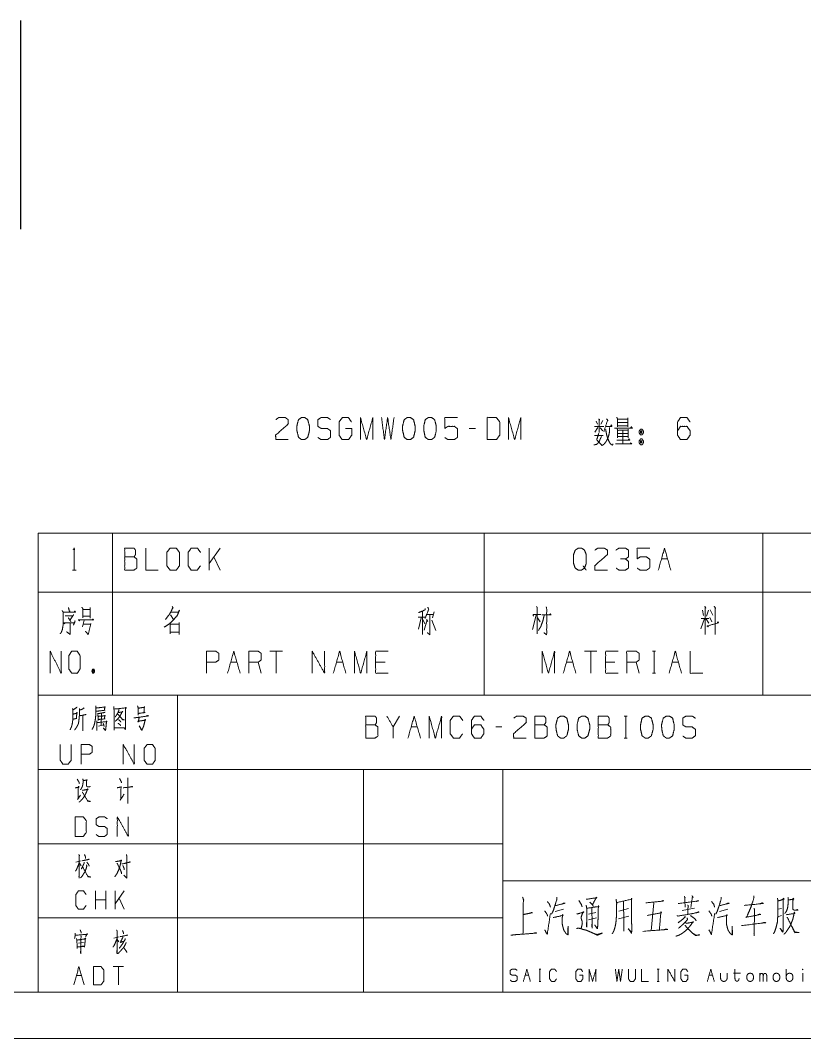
# Model space of a CAD drawing. Header units: millimetres. Extents: x 0 to 420, y 0 to 297.
# Drawn here: x 233.1 to 317.5, y 0 to 109.7 of the extents above; entities that cross this region are included whole.
import ezdxf

# ---------------------------------------------------------------- set-up
doc = ezdxf.new("R2010")
doc.units = ezdxf.units.MM
doc.layers.add('101', color=7, linetype='Continuous', true_color=0xffffff)

msp = doc.modelspace()

# ---------------------------------------------------------------- linework, layer by layer
at = {"layer": '101', "color": 72, "linetype": 'Continuous', "lineweight": 18}
for p, q in [((295.25, 65.84), (294.93, 65.34)), ((295.05, 66.54), (295.21, 66.19)), ((295.79, 66.59), (295.57, 66.19)), ((282.07, 65.74), (281.39, 65.74)), ((294.89, 64.97), (295.81, 64.97)), ((295.48, 65.82), (295.76, 65.49)), ((235, 54.46), (235, 48.11)), ((235, 54.46), (243, 54.46)), ((243, 54.46), (243, 48.11)), ((243, 54.46), (283, 54.46)), ((283, 54.46), (283, 48.11)), ((283, 54.46), (313, 54.46)), ((313, 54.46), (313, 48.11)), ((313, 54.46), (338, 54.46)), ((254.57, 52.85), (253.41, 51.2)), ((253.41, 50.48), (253.41, 52.85)), ((254.57, 50.48), (253.9, 51.9)), ((302.09, 51.68), (302.76, 51.68)), ((238.67, 50.48), (239.09, 50.48)), ((235, 48.11), (243, 48.11)), ((235, 48.11), (235, 37)), ((243, 48.11), (243, 37)), ((243, 48.11), (283, 48.11)), ((283, 48.11), (313, 48.11)), ((283, 48.11), (283, 37)), ((313, 48.11), (313, 37)), ((313, 48.11), (338, 48.11)), ((239.76, 46.22), (240.58, 46.22)), ((240.59, 46.45), (240.59, 45.3)), ((306.49, 46.18), (306.62, 45.6)), ((307.15, 46.18), (306.94, 45.53)), ((307.33, 46.2), (307.61, 45.62)), ((239.76, 45.53), (240.58, 45.53)), ((239.95, 45.08), (239.76, 44.38)), ((249.23, 45.65), (249.55, 45.17)), ((275.88, 45.4), (276.64, 45.4)), ((276.21, 45.35), (275.95, 44.13)), ((276.35, 46.08), (276.35, 43.55)), ((276.39, 45.17), (276.6, 44.7)), ((276.87, 45.12), (276.55, 44)), ((276.78, 45.68), (277.56, 45.68)), ((276.8, 45.17), (276.94, 44.95)), ((277.38, 45.08), (277.79, 43.98)), ((277.63, 45.98), (277.45, 45.35)), ((288.6, 45.62), (288.21, 44.08)), ((288.74, 45.35), (289.04, 44.9)), ((306.72, 45.25), (306.32, 44.17)), ((306.37, 45.25), (307.18, 45.25)), ((306.87, 45.25), (307.18, 44.77)), ((307.31, 45.37), (307.52, 44.92)), ((239.81, 44.65), (240.59, 44.65)), ((261.28, 41.74), (259.94, 41.74)), ((260.61, 41.74), (260.61, 39.36)), ((295.14, 41.74), (293.8, 41.74)), ((294.47, 41.74), (294.47, 39.36)), ((301.12, 41.74), (301.46, 41.74)), ((301.3, 41.74), (301.3, 39.36)), ((240.85, 39.81), (240.99, 39.39)), ((255.72, 40.56), (256.39, 40.56)), ((259, 39.36), (258.67, 40.56)), ((267.1, 40.56), (267.77, 40.56)), ((272.33, 40.56), (271.32, 40.56)), ((291.86, 40.56), (292.53, 40.56)), ((297.08, 40.56), (296.08, 40.56)), ((299.7, 39.36), (299.36, 40.56)), ((303.24, 40.56), (303.91, 40.56)), ((301.12, 39.36), (301.46, 39.36)), ((235, 37), (243, 37)), ((243, 37), (283, 37)), ((283, 37), (313, 37)), ((313, 37), (338, 37)), ((241.79, 35.05), (241.78, 33.74)), ((273.87, 34.75), (273.2, 33.58)), ((298.06, 34.75), (298.4, 34.75)), ((298.24, 34.75), (298.24, 32.38)), ((241.5, 33.66), (242.04, 33.81)), ((275.14, 33.58), (275.81, 33.58)), ((284.92, 33.58), (284.24, 33.58)), ((298.06, 32.38), (298.4, 32.38)), ((239.62, 19.15), (239.06, 19.01)), ((239.43, 18.9), (239.63, 18.63)), ((241.17, 13.94), (241.17, 15.91)), ((242.28, 13.94), (242.28, 15.91)), ((244.25, 15.91), (243.29, 14.54)), ((243.29, 13.94), (243.29, 15.91)), ((242.28, 14.94), (241.17, 14.94)), ((244.25, 13.94), (243.7, 15.12)), ((301.25, 14.63), (300.98, 11.62)), ((290.64, 13.69), (291.54, 13.94)), ((294.25, 13.42), (295.03, 13.59)), ((297.47, 12.9), (298.59, 13.18)), ((298.54, 14.01), (297.49, 13.73)), ((304.3, 13.8), (305.66, 14.04)), ((308.32, 13.69), (309.22, 13.94)), ((315.02, 14.01), (314.63, 13.94)), ((315, 13.25), (314.63, 13.14)), ((294.25, 12.8), (295.08, 13)), ((239.32, 10.28), (239.85, 10.36)), ((243.7, 10.96), (243.12, 10.84)), ((243.49, 10.67), (243.68, 10.43)), ((244.18, 7.77), (243.07, 7.77)), ((243.62, 7.77), (243.62, 5.8)), ((239.1, 6.79), (239.66, 6.79)), ((287.41, 6.84), (287.78, 6.84)), ((288.91, 7.48), (289.1, 7.48)), ((289.01, 7.48), (289.01, 6.17)), ((301.64, 7.48), (301.83, 7.48)), ((301.74, 7.48), (301.74, 6.17)), ((307.21, 6.84), (307.58, 6.84)), ((309.85, 7.04), (310.59, 7.04)), ((312.68, 6.17), (312.68, 7.04)), ((315.51, 6.52), (315.51, 7.48)), ((317.3, 7.04), (317.3, 6.17)), ((288.91, 6.17), (289.1, 6.17)), ((301.64, 6.17), (301.83, 6.17))]:
    msp.add_line(p, q, dxfattribs=at)
at = {"layer": '101', "color": 133, "linetype": 'Continuous', "lineweight": 18}
for p, q in [((235, 37), (415, 37)), ((235, 37), (235, 5)), ((250, 37), (250, 5)), ((235, 29), (415, 29)), ((270, 29), (270, 5)), ((285, 29), (285, 5)), ((235, 21), (285, 21)), ((285, 17), (394, 17)), ((235, 13), (285, 13)), ((25, 5), (415, 5)), ((235, 5), (415, 5)), ((0, 0), (420, 0))]:
    msp.add_line(p, q, dxfattribs=at)
at = {"layer": '101', "color": 92, "linetype": 'Continuous', "lineweight": 25}
msp.add_open_spline([(233.07, 109.71), (233.07, 109.6), (233.07, 108.78), (233.07, 108.07), (233.07, 106.14), (233.07, 103.64), (233.07, 100.75), (233.07, 99.23), (233.07, 96.17), (233.07, 93.28), (233.07, 90.78), (233.07, 88.85), (233.07, 88.14), (233.07, 87.31), (233.07, 87.21)], degree=1, knots=[0, 0, 0.004657, 0.041394, 0.07279, 0.158723, 0.269968, 0.398272, 0.465879, 0.601728, 0.730033, 0.841277, 0.92721, 0.958606, 0.995343, 1, 1], dxfattribs=at)
at = {"layer": '101', "color": 72, "linetype": 'Continuous', "lineweight": 18}
for points, knots in [([(260.57, 66.69), (260.89, 66.92), (261.58, 66.92), (261.91, 66.69), (261.91, 66.22), (260.55, 65.02), (260.57, 64.54), (261.91, 64.54)], [0, 0, 0.069691, 0.192975, 0.265273, 0.350226, 0.674741, 0.759753, 1, 1]), ([(263.68, 64.54), (264.01, 64.79), (264.19, 65.49), (264.19, 65.97), (264.01, 66.69), (263.68, 66.92), (263.34, 66.92), (263.01, 66.69), (262.83, 65.97), (262.85, 65.49), (263.01, 64.79), (263.34, 64.54), (263.68, 64.54)], [0, 0, 0.067527, 0.183973, 0.260585, 0.380944, 0.446144, 0.500307, 0.565506, 0.685865, 0.76253, 0.87831, 0.945837, 1, 1]), ([(265.1, 64.77), (265.44, 64.54), (266.13, 64.54), (266.47, 64.79), (266.47, 65.49), (266.13, 65.74), (265.46, 65.74), (265.1, 65.97), (265.1, 66.69), (265.46, 66.92), (266.13, 66.92), (266.47, 66.69)], [0, 0, 0.068034, 0.184053, 0.254519, 0.372335, 0.442801, 0.555845, 0.62637, 0.748394, 0.818919, 0.931963, 1, 1]), ([(268.07, 65.74), (268.74, 65.74), (268.74, 65.02), (268.41, 64.54), (267.72, 64.54), (267.38, 65.02), (267.38, 66.44), (267.73, 66.92), (268.39, 66.92), (268.72, 66.44)], [0, 0, 0.103295, 0.214796, 0.30426, 0.410274, 0.49974, 0.718896, 0.809958, 0.910535, 1, 1]), ([(275.06, 64.54), (275.4, 64.79), (275.57, 65.49), (275.57, 65.97), (275.4, 66.69), (275.06, 66.92), (274.72, 66.92), (274.39, 66.69), (274.21, 65.97), (274.23, 65.49), (274.39, 64.79), (274.72, 64.54), (275.06, 64.54)], [0, 0, 0.067527, 0.183973, 0.260585, 0.380944, 0.446144, 0.500307, 0.565506, 0.685865, 0.76253, 0.87831, 0.945837, 1, 1]), ([(277.34, 64.54), (277.67, 64.79), (277.85, 65.49), (277.85, 65.97), (277.67, 66.69), (277.34, 66.92), (277, 66.92), (276.66, 66.69), (276.49, 65.97), (276.51, 65.49), (276.66, 64.79), (277, 64.54), (277.34, 64.54)], [0, 0, 0.067524, 0.18397, 0.260583, 0.380943, 0.446139, 0.500306, 0.565503, 0.685862, 0.762528, 0.878309, 0.945833, 1, 1]), ([(278.76, 64.77), (279.1, 64.54), (279.79, 64.54), (280.12, 64.77), (280.12, 65.72), (279.79, 65.97), (279.1, 65.97), (278.76, 65.74), (278.76, 66.92), (280.12, 66.92)], [0, 0, 0.062229, 0.168345, 0.230571, 0.376816, 0.441264, 0.547379, 0.609609, 0.79049, 1, 1]), ([(283.33, 64.54), (284.32, 64.54), (284.68, 65.02), (284.68, 66.44), (284.32, 66.92), (283.33, 66.92), (283.33, 64.54)], [0, 0, 0.142134, 0.22716, 0.43179, 0.516817, 0.658951, 1, 1]), ([(297.28, 66.94), (297.36, 66.77), (297.36, 65.92), (297.36, 66.04), (298.46, 66.04), (298.46, 65.89), (298.46, 66.87), (298.46, 66.74), (297.36, 66.74), (298.46, 66.74), (298.46, 66.37), (297.36, 66.37)], [0, 0, 0.027307, 0.1457, 0.163111, 0.315748, 0.336641, 0.472445, 0.489856, 0.642493, 0.79513, 0.847363, 1, 1]), ([(303.82, 65.49), (304.14, 65.97), (304.83, 65.97), (305.17, 65.49), (305.17, 65.02), (304.83, 64.54), (304.14, 64.54), (303.82, 65.02), (303.82, 66.44), (304.14, 66.92), (304.83, 66.92), (305.17, 66.44)], [0, 0, 0.076964, 0.169762, 0.248073, 0.312018, 0.39033, 0.483127, 0.560092, 0.751927, 0.828891, 0.921688, 1, 1]), ([(269.68, 64.54), (269.68, 66.92), (270.35, 64.54), (271.02, 66.92), (271.02, 64.54)], [0, 0, 0.245192, 0.5, 0.754808, 1, 1]), ([(271.95, 66.92), (272.27, 64.54), (272.61, 66.92), (272.96, 64.54), (273.3, 66.92)], [0, 0, 0.249745, 0.499742, 0.750003, 1, 1]), ([(285.61, 64.54), (285.61, 66.92), (286.28, 64.54), (286.95, 66.92), (286.95, 64.54)], [0, 0, 0.245192, 0.5, 0.754808, 1, 1]), ([(295.3, 66.74), (295.46, 66.67), (295.39, 66.72), (295.39, 65.32), (295.39, 65.97), (294.89, 65.97), (295.88, 65.97)], [0, 0, 0.046317, 0.069121, 0.437815, 0.608994, 0.739331, 1, 1]), ([(296.5, 65.84), (296.5, 65.54), (296.47, 65.22), (296.38, 64.87), (296.24, 64.52), (296.08, 64.27), (295.9, 64.04), (295.65, 63.89)], [0, 0, 0.134098, 0.280227, 0.441583, 0.610315, 0.742763, 0.870658, 1, 1]), ([(296.18, 66.77), (296.34, 66.59), (296.29, 66.64), (295.88, 65.37)], [0, 0, 0.143539, 0.18777, 1, 1]), ([(296.15, 65.94), (296.75, 65.94), (296.71, 66.14), (296.64, 66.02)], [0, 0, 0.634137, 0.848454, 1, 1]), ([(297.05, 65.79), (298.94, 65.79), (298.85, 65.94), (298.76, 65.79)], [0, 0, 0.844514, 0.922259, 1, 1]), ([(295.64, 64.89), (295.49, 64.59), (295.41, 64.37), (295.25, 64.14), (295.09, 64.02), (294.82, 63.97)], [0, 0, 0.251056, 0.434038, 0.642626, 0.795773, 1, 1]), ([(295.34, 65.22), (295.12, 64.52), (295.65, 63.94)], [0, 0, 0.483235, 1, 1]), ([(296.08, 65.62), (296.13, 65.37), (296.18, 65.07), (296.29, 64.72), (296.43, 64.37), (296.59, 64.09), (296.82, 63.92), (296.87, 64.09)], [0, 0, 0.122115, 0.267688, 0.442439, 0.62281, 0.774617, 0.912627, 1, 1]), ([(297.33, 65.69), (297.36, 65.57), (297.36, 64.74), (297.36, 64.87), (298.5, 64.87), (298.5, 64.74), (298.5, 65.67), (298.5, 65.54), (297.36, 65.54), (297.36, 65.19), (298.5, 65.19), (297.93, 65.19), (297.93, 65.54), (297.93, 64.04), (297.93, 64.49), (297.26, 64.49), (298.67, 64.49), (298.58, 64.64), (298.51, 64.49)], [0, 0, 0.011506, 0.084581, 0.095653, 0.195852, 0.206924, 0.288857, 0.299929, 0.400128, 0.43113, 0.531329, 0.581428, 0.61243, 0.745294, 0.785153, 0.844645, 0.969891, 0.985312, 1, 1]), ([(299.99, 65.67), (299.84, 65.67), (299.69, 65.47), (299.69, 65.24), (299.84, 65.04), (299.99, 65.04), (300.14, 65.24), (300.14, 65.47), (299.99, 65.67)], [0, 0, 0.091013, 0.23114, 0.359866, 0.499993, 0.591006, 0.73114, 0.859866, 1, 1]), ([(299.84, 65.24), (299.99, 65.24), (299.84, 65.47), (299.84, 65.24)], [0, 0, 0.241164, 0.658904, 1, 1]), ([(299.99, 65.24), (299.99, 65.47), (299.84, 65.47)], [0, 0, 0.585813, 1, 1]), ([(297.15, 64.09), (298.87, 64.09), (298.78, 64.19), (298.71, 64.04)], [0, 0, 0.851384, 0.917654, 1, 1]), ([(300.14, 64.39), (299.99, 64.62), (299.84, 64.62), (299.69, 64.39), (299.69, 64.19), (299.84, 63.97), (299.99, 63.97), (300.14, 64.19), (300.14, 64.39)], [0, 0, 0.149201, 0.238515, 0.38771, 0.499998, 0.649195, 0.738509, 0.887713, 1, 1]), ([(299.84, 64.39), (299.84, 64.19), (299.99, 64.19)], [0, 0, 0.556976, 1, 1]), ([(299.99, 64.39), (299.84, 64.39), (299.99, 64.19), (299.99, 64.39)], [0, 0, 0.258824, 0.674604, 1, 1]), ([(238.74, 52.65), (238.88, 52.85), (238.88, 50.48)], [0, 0, 0.093491, 1, 1]), ([(244.3, 51.9), (244.3, 52.85), (245.31, 52.85), (245.47, 52.63), (245.47, 52.15), (245.31, 51.9), (244.3, 51.9), (244.3, 50.48), (245.29, 50.48), (245.62, 50.7), (245.62, 51.68), (245.31, 51.9)], [0, 0, 0.115917, 0.238846, 0.272468, 0.330427, 0.366584, 0.489512, 0.663388, 0.78416, 0.833484, 0.952452, 1, 1]), ([(246.58, 52.85), (246.58, 50.48), (247.92, 50.48)], [0, 0, 0.638733, 1, 1]), ([(249.19, 50.48), (249.86, 50.48), (250.2, 50.95), (250.2, 52.38), (249.86, 52.85), (249.19, 52.85), (248.83, 52.38), (248.83, 50.95), (249.19, 50.48)], [0, 0, 0.102684, 0.191619, 0.409477, 0.498411, 0.601095, 0.691619, 0.909477, 1, 1]), ([(252.45, 50.95), (252.12, 50.48), (251.46, 50.48), (251.13, 50.95), (251.13, 52.38), (251.46, 52.85), (252.14, 52.85), (252.47, 52.38)], [0, 0, 0.11457, 0.243368, 0.357935, 0.638584, 0.753151, 0.88543, 1, 1]), ([(293.65, 50.95), (293.81, 50.7), (293.48, 50.48), (293.14, 50.48), (292.8, 50.7), (292.63, 51.18), (292.63, 52.15), (292.8, 52.63), (293.14, 52.85), (293.48, 52.85), (293.81, 52.63), (293.99, 52.15), (293.99, 51.2), (293.81, 50.7), (293.99, 50.48)], [0, 0, 0.043279, 0.102317, 0.151367, 0.210407, 0.284429, 0.426831, 0.500853, 0.559894, 0.608944, 0.667982, 0.742004, 0.880755, 0.958211, 1, 1]), ([(294.92, 52.63), (295.24, 52.85), (295.93, 52.85), (296.27, 52.63), (296.27, 52.15), (294.9, 50.95), (294.92, 50.48), (296.27, 50.48)], [0, 0, 0.069691, 0.192979, 0.265274, 0.350227, 0.674741, 0.759752, 1, 1]), ([(298.21, 51.68), (298.54, 51.9), (298.54, 52.63), (298.21, 52.85), (297.52, 52.85), (297.18, 52.63)], [0, 0, 0.153872, 0.429851, 0.583723, 0.846122, 1, 1]), ([(299.46, 50.7), (299.79, 50.48), (300.48, 50.48), (300.82, 50.7), (300.82, 51.65), (300.48, 51.9), (299.79, 51.9), (299.46, 51.68), (299.46, 52.85), (300.82, 52.85)], [0, 0, 0.062229, 0.168345, 0.230571, 0.376816, 0.441264, 0.547379, 0.609609, 0.79049, 1, 1]), ([(297.2, 50.7), (297.52, 50.48), (298.21, 50.48), (298.54, 50.7), (298.54, 51.43), (298.21, 51.68), (297.69, 51.68)], [0, 0, 0.124123, 0.34369, 0.472445, 0.703376, 0.836727, 1, 1]), ([(237.56, 46.13), (237.69, 45.95), (237.66, 44.45), (237.59, 44.08), (237.48, 43.78), (237.34, 43.6)], [0, 0, 0.081566, 0.649824, 0.793832, 0.914832, 1, 1]), ([(238.25, 46.45), (238.36, 46), (238.39, 46.08), (238.35, 45.9)], [0, 0, 0.638265, 0.750293, 1, 1]), ([(239.7, 46.47), (239.78, 46.38), (239.78, 45.35)], [0, 0, 0.110318, 1, 1]), ([(249.32, 45.95), (250.08, 45.95), (250.2, 46.18), (249.97, 45.6), (249.55, 45.12), (249.14, 44.7), (248.56, 44.33)], [0, 0, 0.213824, 0.286066, 0.460275, 0.639447, 0.80491, 1, 1]), ([(249.43, 46.55), (249.53, 46.38), (249.48, 46.45), (249.28, 45.98), (249.05, 45.62), (248.7, 45.17)], [0, 0, 0.113643, 0.164652, 0.449685, 0.682203, 1, 1]), ([(276.64, 46.35), (276.64, 46.2), (275.95, 45.9)], [0, 0, 0.166335, 1, 1]), ([(276.94, 46.47), (277.03, 46.22), (276.64, 45.28)], [0, 0, 0.205285, 1, 1]), ([(288.64, 46.55), (288.71, 46.45), (288.71, 43.6)], [0, 0, 0.041199, 1, 1]), ([(289.68, 46.53), (289.73, 46.38), (289.73, 43.53), (289.43, 43.73)], [0, 0, 0.047209, 0.892896, 1, 1]), ([(306.76, 46.58), (306.87, 46.38), (306.81, 46.45), (306.81, 43.55)], [0, 0, 0.070344, 0.098885, 1, 1]), ([(307.75, 46.58), (307.93, 46.38), (307.86, 46.45), (307.86, 43.53)], [0, 0, 0.081006, 0.11229, 1, 1]), ([(237.7, 45.95), (239.01, 45.95), (238.93, 46.08), (238.85, 45.9)], [0, 0, 0.79327, 0.883171, 1, 1]), ([(237.91, 44.83), (237.81, 44.7), (237.77, 44.8), (238.91, 44.8), (238.96, 45), (238.79, 44.55)], [0, 0, 0.074524, 0.127161, 0.67261, 0.770465, 1, 1]), ([(237.89, 45.55), (238.71, 45.55), (238.8, 45.68), (238.41, 45.08), (238.5, 44.95), (238.22, 45.35)], [0, 0, 0.349352, 0.41636, 0.723317, 0.790325, 1, 1]), ([(239.46, 45.08), (239.41, 45), (239.32, 45.12), (240.97, 45.12), (240.87, 45.2), (240.76, 45.08)], [0, 0, 0.040633, 0.112439, 0.86841, 0.923643, 1, 1]), ([(277.15, 45.68), (277.15, 43.53), (276.87, 43.73)], [0, 0, 0.861245, 1, 1]), ([(288.3, 45.53), (288.28, 45.68), (289.1, 45.68)], [0, 0, 0.156667, 1, 1]), ([(289.47, 45.62), (289.4, 45.37), (289.36, 45.15), (289.29, 44.9), (289.18, 44.65), (289.1, 44.38), (288.95, 44.17), (288.85, 43.98)], [0, 0, 0.146031, 0.274053, 0.420084, 0.572724, 0.735083, 0.872755, 1, 1]), ([(289.22, 45.65), (290.21, 45.65), (290.12, 45.78), (290.01, 45.65)], [0, 0, 0.757413, 0.874554, 1, 1]), ([(238.44, 44.83), (238.44, 43.55), (238.03, 43.83)], [0, 0, 0.721581, 1, 1]), ([(240.67, 44.73), (240.37, 43.55), (240.07, 43.9)], [0, 0, 0.725031, 1, 1]), ([(249.16, 44.8), (249.21, 44.73), (249.21, 43.6), (249.21, 43.78), (250.15, 43.78), (250.15, 43.55), (250.15, 44.83), (250.15, 44.65), (249.25, 44.65)], [0, 0, 0.018725, 0.248079, 0.283757, 0.474741, 0.520613, 0.780549, 0.816226, 1, 1]), ([(307.15, 44.5), (307.1, 44.38), (306.99, 44.45), (308.23, 44.8), (308.17, 44.92), (308.1, 44.77)], [0, 0, 0.073272, 0.143369, 0.837239, 0.91051, 1, 1]), ([(236.28, 39.36), (236.28, 41.74), (237.47, 39.36), (237.47, 41.74)], [0, 0, 0.320621, 0.679379, 1, 1]), ([(238.6, 39.36), (239.2, 39.36), (239.5, 39.84), (239.5, 41.26), (239.2, 41.74), (238.6, 41.74), (238.29, 41.26), (238.29, 39.84), (238.6, 39.36)], [0, 0, 0.094594, 0.183574, 0.409674, 0.498654, 0.593248, 0.683574, 0.909674, 1, 1]), ([(253.11, 39.36), (253.11, 41.74), (254.11, 41.74), (254.45, 41.51), (254.45, 40.79), (254.1, 40.56), (253.11, 40.56)], [0, 0, 0.401146, 0.571314, 0.639588, 0.762043, 0.832817, 1, 1]), ([(257.66, 39.36), (257.66, 41.74), (258.67, 41.74), (259, 41.51), (259, 40.79), (258.67, 40.56), (257.66, 40.56)], [0, 0, 0.400952, 0.571034, 0.639278, 0.761674, 0.829918, 1, 1]), ([(264.49, 39.36), (264.49, 41.74), (265.83, 39.36), (265.83, 41.74)], [0, 0, 0.317574, 0.682426, 1, 1]), ([(269.04, 39.36), (269.04, 41.74), (269.71, 39.36), (270.38, 41.74), (270.38, 39.36)], [0, 0, 0.245192, 0.5, 0.754808, 1, 1]), ([(272.66, 39.36), (271.32, 39.36), (271.32, 41.74), (272.66, 41.74)], [0, 0, 0.26539, 0.73461, 1, 1]), ([(289.25, 39.36), (289.25, 41.74), (289.92, 39.36), (290.59, 41.74), (290.59, 39.36)], [0, 0, 0.245192, 0.5, 0.754808, 1, 1]), ([(297.42, 39.36), (296.08, 39.36), (296.08, 41.74), (297.42, 41.74)], [0, 0, 0.26539, 0.73461, 1, 1]), ([(298.35, 39.36), (298.35, 41.74), (299.36, 41.74), (299.7, 41.51), (299.7, 40.79), (299.36, 40.56), (298.35, 40.56)], [0, 0, 0.400952, 0.571034, 0.639278, 0.761674, 0.829918, 1, 1]), ([(305.18, 41.74), (305.18, 39.36), (306.53, 39.36)], [0, 0, 0.638733, 1, 1]), ([(240.85, 39.39), (240.99, 39.39), (241.07, 39.61), (240.99, 39.81), (240.85, 39.81), (240.77, 39.61), (240.85, 39.39), (240.99, 39.81)], [0, 0, 0.086283, 0.23189, 0.363169, 0.449452, 0.580731, 0.726338, 1, 1]), ([(239.2, 35.73), (239.14, 35.69), (238.72, 35.4), (238.69, 35.58), (238.73, 35.4), (238.73, 34.83), (238.72, 34.47), (238.7, 34.23), (238.67, 33.99), (238.62, 33.77), (238.56, 33.55), (238.48, 33.39), (238.42, 33.26)], [0, 0, 0.024363, 0.186803, 0.243942, 0.302154, 0.485023, 0.597668, 0.675195, 0.753199, 0.825098, 0.898191, 0.953346, 1, 1]), ([(238.76, 34.41), (238.8, 34.43), (239.15, 34.5), (239.11, 34.47), (239.15, 35.16), (239.19, 35.07), (238.75, 34.96)], [0, 0, 0.022681, 0.239273, 0.269981, 0.676983, 0.732557, 1, 1]), ([(239.94, 35.64), (239.69, 35.47), (239.45, 35.4), (239.42, 35.58), (239.45, 35.31), (239.44, 35.05), (239.42, 34.76), (239.4, 34.52), (239.37, 34.3), (239.34, 34.05), (239.3, 33.88), (239.22, 33.74), (239.14, 33.59), (239.06, 33.46), (238.98, 33.35), (238.9, 33.26)], [0, 0, 0.096323, 0.172941, 0.229419, 0.31342, 0.396988, 0.487497, 0.564126, 0.634338, 0.711439, 0.768976, 0.817389, 0.871907, 0.92032, 0.962889, 1, 1]), ([(241.2, 35.84), (241.21, 35.64), (241.21, 35.29), (241.2, 34.96), (241.18, 34.74), (241.15, 34.45), (241.11, 34.21), (241.06, 33.94), (241, 33.74), (240.92, 33.55), (240.79, 33.3)], [0, 0, 0.076501, 0.212087, 0.339339, 0.424292, 0.535104, 0.630036, 0.733301, 0.813244, 0.895184, 1, 1]), ([(241.25, 35.62), (242.21, 35.73), (242.17, 35.78), (242.12, 35.38), (242.2, 35.38), (241.23, 35.27)], [0, 0, 0.39108, 0.416924, 0.577585, 0.60892, 1, 1]), ([(242.2, 35.18), (242.15, 35.14), (241.76, 35.07), (241.54, 35.03), (241.34, 34.98)], [0, 0, 0.07226, 0.516589, 0.766867, 1, 1]), ([(243.12, 35.8), (243.15, 35.51), (243.18, 33.24), (243.17, 33.48), (244.27, 33.48), (244.2, 33.5), (244.04, 33.48)], [0, 0, 0.069512, 0.617083, 0.675676, 0.942511, 0.962039, 1, 1]), ([(243.17, 35.51), (244.48, 35.64), (244.43, 35.71), (244.4, 35.51), (244.38, 33.52), (244.37, 33.3), (244.26, 33.48)], [0, 0, 0.32813, 0.348326, 0.398409, 0.893176, 0.948286, 1, 1]), ([(243.6, 35.16), (243.66, 35.14), (244.1, 35.2), (244.06, 35.27), (243.85, 34.85), (243.7, 34.63), (243.56, 34.45), (243.42, 34.3), (243.26, 34.19)], [0, 0, 0.033928, 0.260451, 0.302015, 0.540804, 0.679359, 0.795007, 0.902031, 1, 1]), ([(243.68, 35.49), (243.68, 35.38), (243.54, 35.05), (243.37, 34.78), (243.29, 34.67)], [0, 0, 0.119857, 0.510439, 0.853216, 1, 1]), ([(245.69, 35.86), (245.76, 35.6), (245.76, 34.83), (245.76, 35.03), (246.51, 35.14), (246.38, 35.14), (246.41, 35.69), (246.43, 35.78), (246.46, 35.71), (246.35, 35.69), (245.76, 35.6)], [0, 0, 0.076615, 0.294118, 0.350048, 0.563217, 0.598361, 0.753969, 0.779212, 0.799823, 0.831203, 1, 1]), ([(239.44, 34.78), (240.14, 34.92), (240.09, 34.94), (240.01, 34.89)], [0, 0, 0.834819, 0.895271, 1, 1]), ([(239.79, 34.83), (239.79, 33.19), (239.78, 33.3), (239.79, 33.48)], [0, 0, 0.849785, 0.907773, 1, 1]), ([(241.29, 34.23), (241.31, 34.03), (241.32, 33.52), (241.31, 33.19), (241.29, 33.28), (241.32, 33.5)], [0, 0, 0.147471, 0.523365, 0.768668, 0.835023, 1, 1]), ([(241.32, 34.05), (242.39, 34.16), (242.35, 34.23), (242.34, 34.12), (242.29, 33.61), (242.28, 33.41), (242.21, 33.19), (242.01, 33.48), (242.23, 33.26)], [0, 0, 0.374083, 0.399749, 0.43883, 0.61759, 0.687459, 0.767887, 0.891105, 1, 1]), ([(241.42, 34.87), (241.43, 34.72), (241.46, 34.27), (241.45, 34.39), (242.18, 34.45), (242.12, 34.45), (242.17, 34.85), (242.2, 34.78), (241.43, 34.72)], [0, 0, 0.056492, 0.217482, 0.258029, 0.525926, 0.548635, 0.694164, 0.720796, 1, 1]), ([(243.57, 34.92), (243.62, 34.92), (244.1, 34.34), (244.27, 34.34), (244.1, 34.39), (244.02, 34.43)], [0, 0, 0.037884, 0.645156, 0.784053, 0.927468, 1, 1]), ([(243.65, 34.36), (243.82, 34.21), (243.9, 34.1)], [0, 0, 0.630834, 1, 1]), ([(245.27, 34.58), (245.48, 34.58), (245.88, 34.63), (246.88, 34.78), (246.77, 34.8), (246.61, 34.76)], [0, 0, 0.107045, 0.322389, 0.855631, 0.914429, 1, 1]), ([(245.87, 34.63), (245.76, 34.1), (245.72, 34.19), (246.55, 34.32), (246.51, 34.41), (246.51, 34.32), (246.41, 33.94), (246.35, 33.7), (246.27, 33.5), (246.21, 33.35), (246.16, 33.24), (246.13, 33.22), (245.85, 33.72), (246.15, 33.26)], [0, 0, 0.136367, 0.159976, 0.371153, 0.396349, 0.418608, 0.516111, 0.579315, 0.633124, 0.675136, 0.705359, 0.714999, 0.861275, 1, 1]), ([(270.25, 33.8), (270.25, 34.75), (271.26, 34.75), (271.42, 34.53), (271.42, 34.05), (271.26, 33.8), (270.25, 33.8), (270.25, 32.38), (271.24, 32.38), (271.57, 32.6), (271.57, 33.58), (271.26, 33.8)], [0, 0, 0.115917, 0.238847, 0.27247, 0.330429, 0.366585, 0.489516, 0.663391, 0.784165, 0.833487, 0.952454, 1, 1]), ([(273.2, 32.38), (273.2, 33.58), (272.53, 34.75)], [0, 0, 0.469956, 1, 1]), ([(277.08, 32.38), (277.08, 34.75), (277.75, 32.38), (278.42, 34.75), (278.42, 32.38)], [0, 0, 0.245192, 0.5, 0.754808, 1, 1]), ([(280.68, 32.85), (280.34, 32.38), (279.69, 32.38), (279.35, 32.85), (279.35, 34.28), (279.69, 34.75), (280.36, 34.75), (280.7, 34.28)], [0, 0, 0.114567, 0.243366, 0.357935, 0.638584, 0.753154, 0.885433, 1, 1]), ([(281.63, 33.33), (281.95, 33.8), (282.64, 33.8), (282.97, 33.33), (282.97, 32.85), (282.64, 32.38), (281.95, 32.38), (281.63, 32.85), (281.63, 34.28), (281.95, 34.75), (282.64, 34.75), (282.97, 34.28)], [0, 0, 0.076964, 0.169762, 0.248073, 0.312018, 0.39033, 0.483127, 0.560091, 0.751927, 0.828891, 0.921688, 1, 1]), ([(286.18, 34.53), (286.5, 34.75), (287.19, 34.75), (287.53, 34.53), (287.53, 34.05), (286.17, 32.85), (286.18, 32.38), (287.53, 32.38)], [0, 0, 0.069691, 0.192976, 0.265274, 0.350227, 0.67474, 0.759752, 1, 1]), ([(288.46, 33.8), (288.46, 34.75), (289.47, 34.75), (289.63, 34.53), (289.63, 34.05), (289.47, 33.8), (288.46, 33.8), (288.46, 32.38), (289.45, 32.38), (289.79, 32.6), (289.79, 33.58), (289.47, 33.8)], [0, 0, 0.115917, 0.238846, 0.272469, 0.330427, 0.366584, 0.489513, 0.663388, 0.78416, 0.833484, 0.952452, 1, 1]), ([(291.57, 32.38), (291.9, 32.63), (292.08, 33.33), (292.08, 33.8), (291.9, 34.53), (291.57, 34.75), (291.23, 34.75), (290.9, 34.53), (290.72, 33.8), (290.74, 33.33), (290.9, 32.63), (291.23, 32.38), (291.57, 32.38)], [0, 0, 0.067524, 0.18397, 0.260583, 0.380943, 0.446139, 0.500306, 0.565503, 0.685863, 0.762528, 0.878309, 0.945833, 1, 1]), ([(293.84, 32.38), (294.18, 32.63), (294.36, 33.33), (294.36, 33.8), (294.18, 34.53), (293.84, 34.75), (293.51, 34.75), (293.17, 34.53), (293, 33.8), (293.01, 33.33), (293.17, 32.63), (293.51, 32.38), (293.84, 32.38)], [0, 0, 0.067527, 0.183972, 0.260584, 0.380943, 0.446142, 0.500305, 0.565504, 0.685864, 0.762529, 0.87831, 0.945837, 1, 1]), ([(295.29, 33.8), (295.29, 34.75), (296.3, 34.75), (296.46, 34.53), (296.46, 34.05), (296.3, 33.8), (295.29, 33.8), (295.29, 32.38), (296.28, 32.38), (296.62, 32.6), (296.62, 33.58), (296.3, 33.8)], [0, 0, 0.115917, 0.238847, 0.27247, 0.330429, 0.366585, 0.489516, 0.663391, 0.784165, 0.833487, 0.952454, 1, 1]), ([(300.67, 32.38), (301.01, 32.63), (301.19, 33.33), (301.19, 33.8), (301.01, 34.53), (300.67, 34.75), (300.34, 34.75), (300, 34.53), (299.83, 33.8), (299.84, 33.33), (300, 32.63), (300.34, 32.38), (300.67, 32.38)], [0, 0, 0.067524, 0.18397, 0.260583, 0.380943, 0.446139, 0.500306, 0.565503, 0.685863, 0.762528, 0.878309, 0.945833, 1, 1]), ([(302.95, 32.38), (303.29, 32.63), (303.46, 33.33), (303.46, 33.8), (303.29, 34.53), (302.95, 34.75), (302.61, 34.75), (302.28, 34.53), (302.1, 33.8), (302.12, 33.33), (302.28, 32.63), (302.61, 32.38), (302.95, 32.38)], [0, 0, 0.067524, 0.18397, 0.260583, 0.380943, 0.446139, 0.500306, 0.565503, 0.685863, 0.762528, 0.878309, 0.945833, 1, 1]), ([(304.38, 32.6), (304.71, 32.38), (305.4, 32.38), (305.74, 32.63), (305.74, 33.33), (305.4, 33.58), (304.73, 33.58), (304.38, 33.8), (304.38, 34.53), (304.73, 34.75), (305.4, 34.75), (305.74, 34.53)], [0, 0, 0.068037, 0.184056, 0.254519, 0.372335, 0.442798, 0.555842, 0.62637, 0.748394, 0.818922, 0.931966, 1, 1]), ([(242, 33.94), (242.06, 33.77), (242.09, 33.63)], [0, 0, 0.579215, 1, 1]), ([(243.59, 33.99), (243.79, 33.83), (243.88, 33.72)], [0, 0, 0.637944, 1, 1]), ([(237.36, 31.68), (237.36, 30), (237.64, 29.58), (238.23, 29.58), (238.54, 30), (238.54, 31.68)], [0, 0, 0.33715, 0.438599, 0.557782, 0.66285, 1, 1]), ([(239.62, 29.58), (239.62, 31.68), (240.51, 31.68), (240.81, 31.48), (240.81, 30.84), (240.49, 30.64), (239.62, 30.64)], [0, 0, 0.401145, 0.571312, 0.639588, 0.762043, 0.832818, 1, 1]), ([(244.15, 29.58), (244.15, 31.68), (245.33, 29.58), (245.33, 31.68)], [0, 0, 0.317575, 0.682425, 1, 1]), ([(246.71, 29.58), (247.3, 29.58), (247.59, 30), (247.59, 31.26), (247.3, 31.68), (246.71, 31.68), (246.39, 31.26), (246.39, 30), (246.71, 29.58)], [0, 0, 0.102684, 0.19162, 0.409478, 0.498414, 0.601098, 0.69162, 0.909478, 1, 1]), ([(239.2, 27.94), (239.39, 27.63), (239.42, 27.5)], [0, 0, 0.726452, 1, 1]), ([(239.81, 27.98), (239.82, 27.78), (239.82, 27.56), (239.79, 27.37), (239.75, 27.17), (239.68, 27.03), (239.62, 26.92), (239.54, 26.81)], [0, 0, 0.161539, 0.340478, 0.503498, 0.668955, 0.787647, 0.890428, 1, 1]), ([(239.84, 27.81), (240.26, 27.85), (240.23, 27.92), (240.18, 27.74), (240.18, 27.59), (240.18, 27.3), (240.2, 27.23), (240.23, 27.17), (240.29, 27.14), (240.37, 27.12), (240.48, 27.12), (240.54, 27.14), (240.59, 27.19)], [0, 0, 0.256861, 0.301243, 0.412007, 0.505689, 0.679669, 0.720918, 0.765306, 0.805452, 0.854617, 0.920845, 0.960991, 1, 1]), ([(243.74, 28.03), (243.93, 27.7), (243.96, 27.56)], [0, 0, 0.736529, 1, 1]), ([(244.63, 28.09), (244.65, 27.94), (244.65, 25.36), (244.63, 25.53), (244.65, 25.75)], [0, 0, 0.049515, 0.872926, 0.929447, 1, 1]), ([(238.96, 27.01), (239.39, 27.1), (239.32, 27.19), (239.31, 27.01), (239.29, 25.84), (239.21, 25.75), (239.54, 26.22)], [0, 0, 0.167422, 0.209474, 0.278414, 0.733408, 0.779231, 1, 1]), ([(239.75, 26.75), (240.35, 26.86), (240.31, 26.92), (240.17, 26.53), (240.09, 26.35), (240.01, 26.2), (239.89, 26), (239.75, 25.82), (239.6, 25.67), (239.5, 25.55), (239.4, 25.49)], [0, 0, 0.254941, 0.288363, 0.462053, 0.541623, 0.612966, 0.709673, 0.80267, 0.888733, 0.952733, 1, 1]), ([(239.73, 26.55), (239.76, 26.55), (240.34, 25.58), (240.63, 25.55), (240.34, 25.62), (240.26, 25.71)], [0, 0, 0.016597, 0.617583, 0.775731, 0.937327, 1, 1]), ([(243.51, 27.03), (243.94, 27.12), (243.91, 27.17), (243.88, 25.8), (243.82, 25.71), (244.24, 26.33)], [0, 0, 0.163595, 0.183435, 0.685805, 0.725489, 1, 1]), ([(244.15, 27.03), (245.16, 27.14), (245.1, 27.17), (244.97, 27.12)], [0, 0, 0.837047, 0.891364, 1, 1]), ([(238.98, 21.79), (239.85, 21.79), (240.17, 22.21), (240.17, 23.47), (239.85, 23.89), (238.98, 23.89), (238.98, 21.79)], [0, 0, 0.142136, 0.227161, 0.43179, 0.516816, 0.658952, 1, 1]), ([(241.23, 21.99), (241.52, 21.79), (242.13, 21.79), (242.43, 22.01), (242.43, 22.63), (242.13, 22.85), (241.54, 22.85), (241.23, 23.05), (241.23, 23.69), (241.54, 23.89), (242.13, 23.89), (242.43, 23.69)], [0, 0, 0.068036, 0.184055, 0.254519, 0.372335, 0.4428, 0.555844, 0.62637, 0.748394, 0.81892, 0.931964, 1, 1]), ([(243.51, 21.79), (243.51, 23.89), (244.69, 21.79), (244.69, 23.89)], [0, 0, 0.317575, 0.682425, 1, 1]), ([(239.37, 19.83), (239.44, 19.71), (239.41, 19.75), (239.41, 17.31), (239.38, 17.45), (239.41, 17.66)], [0, 0, 0.048142, 0.065074, 0.880813, 0.930182, 1, 1]), ([(239.97, 19.83), (240.06, 19.65), (240.09, 19.52), (240.09, 19.4)], [0, 0, 0.449924, 0.728677, 1, 1]), ([(244.5, 19.85), (244.53, 19.63), (244.53, 18.05), (244.55, 17.54), (244.53, 17.33), (244.52, 17.29), (244.2, 17.62), (244.52, 17.33)], [0, 0, 0.066217, 0.519982, 0.669307, 0.729162, 0.741827, 0.875056, 1, 1]), ([(239.41, 19.01), (239.32, 18.72), (239.22, 18.47), (239.12, 18.24), (239, 18.03)], [0, 0, 0.285939, 0.539663, 0.775435, 1, 1]), ([(240.2, 18.72), (240.22, 18.55), (240.13, 18.26), (240.04, 18.03), (239.94, 17.85), (239.76, 17.56), (239.66, 17.43), (239.53, 17.31)], [0, 0, 0.103476, 0.291956, 0.443856, 0.576191, 0.787107, 0.887318, 1, 1]), ([(239.94, 19.03), (239.92, 18.86), (239.78, 18.57), (239.68, 18.36), (239.62, 18.28)], [0, 0, 0.201933, 0.596284, 0.876828, 1, 1]), ([(239.75, 19.17), (240.49, 19.32), (240.44, 19.34), (240.36, 19.29)], [0, 0, 0.838754, 0.907252, 1, 1]), ([(240.22, 19.03), (240.39, 18.8), (240.44, 18.69), (240.49, 18.57)], [0, 0, 0.535199, 0.744449, 1, 1]), ([(243.33, 19.07), (243.98, 19.19), (243.93, 19.25), (243.89, 19.01), (243.83, 18.76), (243.77, 18.49), (243.65, 18.16), (243.52, 17.89), (243.51, 17.85), (243.39, 17.66), (243.25, 17.45)], [0, 0, 0.244428, 0.272774, 0.366789, 0.461906, 0.564547, 0.695473, 0.807142, 0.823507, 0.905515, 1, 1]), ([(243.48, 18.92), (243.87, 18.12), (243.95, 17.89), (243.96, 17.74)], [0, 0, 0.70022, 0.886543, 1, 1]), ([(244.01, 18.84), (244.05, 18.82), (244.9, 19.03), (244.84, 19.05), (244.78, 19.01)], [0, 0, 0.045965, 0.873307, 0.932104, 1, 1]), ([(244.11, 18.65), (244.24, 18.34), (244.25, 18.2)], [0, 0, 0.698424, 1, 1]), ([(239.81, 18.43), (239.85, 18.38), (240.36, 17.43), (240.64, 17.41), (240.38, 17.47), (240.3, 17.56)], [0, 0, 0.033497, 0.633662, 0.788434, 0.938664, 1, 1]), ([(240.14, 14.34), (239.87, 13.94), (239.32, 13.94), (239.05, 14.34), (239.05, 15.52), (239.32, 15.91), (239.88, 15.91), (240.16, 15.52)], [0, 0, 0.114569, 0.243366, 0.357935, 0.638584, 0.753153, 0.885431, 1, 1]), ([(305.37, 15.39), (305.51, 15.21), (305.42, 15.28), (305.25, 14.14)], [0, 0, 0.151118, 0.230947, 1, 1]), ([(312.05, 15.39), (312.05, 15.18), (311.73, 14.21), (311.51, 13.66), (311.24, 13.07), (311.2, 13.07), (312.76, 13.38), (312.66, 13.42), (312.44, 13.32)], [0, 0, 0.046524, 0.275032, 0.408545, 0.553501, 0.564465, 0.92219, 0.945453, 1, 1]), ([(287.13, 15.25), (287.27, 14.9), (287.23, 15.01), (287.2, 14.28), (287.2, 12.25), (287.18, 11.28)], [0, 0, 0.088891, 0.116032, 0.287978, 0.770794, 1, 1]), ([(289.81, 14.76), (290.03, 14.49), (290.08, 14.35), (290.13, 14.18)], [0, 0, 0.519919, 0.73571, 1, 1]), ([(290.83, 15.25), (290.83, 15.01), (290.59, 14.25), (290.42, 13.73), (290.25, 13.42)], [0, 0, 0.124612, 0.535976, 0.817159, 1, 1]), ([(290.66, 14.32), (291.71, 14.59), (291.54, 14.59), (291.37, 14.49)], [0, 0, 0.745411, 0.862774, 1, 1]), ([(293.2, 14.87), (293.47, 14.45), (293.54, 14.21)], [0, 0, 0.661595, 1, 1]), ([(293.98, 14.38), (294.05, 14.01), (294.05, 12), (294, 12.25), (294.05, 12.59)], [0, 0, 0.129595, 0.800553, 0.883167, 1, 1]), ([(294, 15.01), (295.13, 15.18), (295.1, 15.25), (294.66, 14.42), (294.37, 14.7), (294.69, 14.38), (294.74, 14.25)], [0, 0, 0.361753, 0.385074, 0.683733, 0.811934, 0.953357, 1, 1]), ([(294.05, 14.04), (294.93, 14.18), (295.35, 14.21), (295.3, 14.35), (295.27, 13.28), (295.25, 12.63), (295.22, 12.07), (295.2, 11.83), (294.91, 12.25)], [0, 0, 0.19844, 0.29133, 0.324006, 0.56283, 0.709269, 0.832622, 0.88681, 1, 1]), ([(297.2, 15.01), (297.27, 14.59), (297.25, 14.18), (297.25, 13.45), (297.22, 12.8), (297.17, 12.42), (297.1, 12.04), (296.98, 11.66), (296.88, 11.45), (296.78, 11.28)], [0, 0, 0.110336, 0.219176, 0.409317, 0.581468, 0.681885, 0.783317, 0.887931, 0.947989, 1, 1]), ([(297.27, 14.66), (298.91, 15.04), (298.86, 15.14), (298.86, 14.63), (298.88, 13.21), (298.88, 12.38), (298.91, 11.87), (298.88, 11.52), (298.88, 11.35), (298.52, 11.83), (298.86, 11.45)], [0, 0, 0.250211, 0.267275, 0.344454, 0.55544, 0.678925, 0.756189, 0.80777, 0.833496, 0.923863, 1, 1]), ([(298, 14.8), (298.05, 12.07), (298.05, 11.59), (298.03, 11.8), (298.05, 12.21)], [0, 0, 0.711345, 0.837386, 0.891777, 1, 1]), ([(300.42, 14.63), (302.34, 14.83), (302.25, 14.87), (302.08, 14.8)], [0, 0, 0.870762, 0.917258, 1, 1]), ([(303.88, 14.56), (306.08, 14.83), (305.95, 14.83), (305.81, 14.76)], [0, 0, 0.886329, 0.935184, 1, 1]), ([(304.54, 15.32), (304.64, 15.18), (304.59, 15.18), (304.64, 14.18)], [0, 0, 0.138589, 0.178592, 1, 1]), ([(304.9, 14.38), (305, 14.28), (304.95, 14.25), (304.93, 13.42)], [0, 0, 0.138047, 0.196037, 1, 1]), ([(307.49, 14.76), (307.71, 14.49), (307.76, 14.35), (307.81, 14.18)], [0, 0, 0.519919, 0.73571, 1, 1]), ([(308.51, 15.25), (308.51, 15.01), (308.27, 14.25), (308.1, 13.73), (307.93, 13.42)], [0, 0, 0.124612, 0.535976, 0.817159, 1, 1]), ([(308.34, 14.32), (309.39, 14.59), (309.22, 14.59), (309.05, 14.49)], [0, 0, 0.745418, 0.86277, 1, 1]), ([(310.98, 14.35), (313.05, 14.56), (312.95, 14.63), (312.68, 14.52)], [0, 0, 0.836554, 0.884532, 1, 1]), ([(314.59, 15.14), (314.61, 14.87), (314.63, 14.01), (314.61, 13.18), (314.56, 12.52), (314.41, 11.94), (314.27, 11.52), (314.15, 11.28)], [0, 0, 0.070329, 0.28934, 0.499598, 0.66644, 0.819873, 0.931329, 1, 1]), ([(314.66, 14.83), (315.29, 15.04), (315.2, 15.11), (315.2, 11.76), (315.17, 11.52), (315.15, 11.45), (314.85, 11.9), (315.15, 11.52)], [0, 0, 0.122094, 0.143965, 0.756447, 0.800872, 0.814266, 0.912285, 1, 1]), ([(315.71, 15.21), (315.73, 14.87), (315.71, 14.42), (315.66, 14.04), (315.56, 13.76), (315.44, 13.56), (315.37, 13.49)], [0, 0, 0.190955, 0.438946, 0.650198, 0.811822, 0.94447, 1, 1]), ([(315.76, 14.94), (316.34, 15.04), (316.27, 15.14), (316.22, 14.63), (316.22, 14.18), (316.24, 13.94), (316.37, 13.83), (316.81, 13.83), (316.71, 13.9), (316.54, 13.83)], [0, 0, 0.209703, 0.254415, 0.437769, 0.595975, 0.681595, 0.738019, 0.892888, 0.935041, 1, 1]), ([(287.23, 13.38), (288.2, 13.56), (288.13, 13.59), (287.96, 13.52)], [0, 0, 0.788943, 0.853361, 1, 1]), ([(289.52, 13.76), (289.74, 13.45), (289.79, 13.35), (289.83, 13.18)], [0, 0, 0.564231, 0.734008, 1, 1]), ([(289.52, 11.73), (289.79, 11.21), (290.13, 13.49)], [0, 0, 0.202025, 1, 1]), ([(290.44, 13.04), (291.49, 13.28), (291.44, 13.38), (291.42, 13.14), (291.4, 12.8), (291.4, 12.56), (291.42, 12.28), (291.52, 11.87), (291.59, 11.66), (291.69, 11.52), (291.79, 11.35), (291.91, 11.25), (292.05, 11.18), (292.03, 12.11), (292.01, 11.25)], [0, 0, 0.198341, 0.219427, 0.264158, 0.327895, 0.3724, 0.423461, 0.501845, 0.542306, 0.573453, 0.609975, 0.639452, 0.669269, 0.84099, 1, 1]), ([(292.96, 13.42), (293.74, 13.63), (293.66, 13.69), (293.59, 13.49), (293.47, 13.18), (293.44, 13.04), (293.47, 12.87), (293.54, 12.66), (293.57, 12.42), (293.49, 12.07), (293.44, 11.87)], [0, 0, 0.288064, 0.323943, 0.402265, 0.521269, 0.571261, 0.63341, 0.711732, 0.798322, 0.924133, 1, 1]), ([(294.61, 14.07), (294.61, 13.21), (294.64, 12.38), (294.64, 11.9), (294.59, 12.14), (294.64, 12.56)], [0, 0, 0.304008, 0.595981, 0.766226, 0.853067, 1, 1]), ([(300.56, 13.28), (302.1, 13.56), (302.03, 13.66), (301.86, 11.69)], [0, 0, 0.426351, 0.460965, 1, 1]), ([(303.78, 13.25), (303.86, 13.21), (303.9, 13.21), (305.15, 13.42), (306.15, 13.63), (306.08, 13.66), (305.91, 13.59)], [0, 0, 0.030219, 0.048442, 0.519512, 0.900991, 0.93121, 1, 1]), ([(304.61, 13.21), (304.64, 13.07), (304.59, 13.07), (304.3, 12.8), (303.9, 12.49)], [0, 0, 0.128573, 0.17333, 0.54243, 1, 1]), ([(305.22, 13.25), (305.71, 12.9), (305.83, 12.69)], [0, 0, 0.713213, 1, 1]), ([(307.2, 13.76), (307.42, 13.45), (307.47, 13.35), (307.51, 13.18)], [0, 0, 0.564239, 0.734012, 1, 1]), ([(307.2, 11.73), (307.47, 11.21), (307.81, 13.49)], [0, 0, 0.202027, 1, 1]), ([(308.12, 13.04), (309.17, 13.28), (309.12, 13.38), (309.1, 13.14), (309.08, 12.8), (309.08, 12.56), (309.1, 12.28), (309.2, 11.87), (309.27, 11.66), (309.37, 11.52), (309.47, 11.35), (309.59, 11.25), (309.73, 11.18), (309.71, 12.11), (309.68, 11.25)], [0, 0, 0.198341, 0.219426, 0.264158, 0.327895, 0.3724, 0.423461, 0.501845, 0.542305, 0.57345, 0.609972, 0.639449, 0.66927, 0.84099, 1, 1]), ([(312.07, 14.04), (312.1, 13.87), (312.07, 11.07), (312.05, 11.35), (312.07, 11.69)], [0, 0, 0.048504, 0.826565, 0.903707, 1, 1]), ([(315.54, 13.35), (316.46, 13.49), (316.39, 13.63), (316.32, 13.25), (316.22, 12.83), (316.12, 12.59), (316.02, 12.31), (315.88, 12.04), (315.68, 11.76), (315.54, 11.52), (315.39, 11.35), (315.27, 11.25)], [0, 0, 0.248088, 0.28944, 0.391759, 0.504363, 0.573317, 0.650816, 0.73352, 0.823008, 0.897766, 0.957654, 1, 1]), ([(304.69, 12.49), (304.76, 12.42), (305.54, 12.56), (305.49, 12.59), (305.2, 12.18), (305.03, 11.97), (304.83, 11.76), (304.61, 11.56), (304.37, 11.38), (304.1, 11.21), (303.88, 11.11), (303.64, 11.04)], [0, 0, 0.029336, 0.260529, 0.277957, 0.425844, 0.50411, 0.587085, 0.675092, 0.762231, 0.855274, 0.926064, 1, 1]), ([(304.86, 13), (304.9, 12.76), (304.86, 12.8), (304.51, 12.42), (304.22, 12.14), (303.93, 11.9)], [0, 0, 0.154138, 0.191518, 0.510905, 0.762591, 1, 1]), ([(304.59, 12.18), (304.66, 12.18), (304.81, 11.97), (305.34, 11.45), (305.76, 11.11), (306.22, 11.18), (305.78, 11.14), (305.59, 11.28)], [0, 0, 0.026517, 0.118384, 0.388536, 0.584008, 0.7538, 0.913392, 1, 1]), ([(310.71, 12.18), (313.29, 12.49), (313.17, 12.52), (312.95, 12.45)], [0, 0, 0.879479, 0.922284, 1, 1]), ([(315.59, 13.04), (315.66, 13.04), (316.44, 11.42), (316.93, 11.42), (316.44, 11.49), (316.15, 12.04)], [0, 0, 0.021039, 0.538448, 0.678706, 0.82036, 1, 1]), ([(238.98, 11.36), (238.98, 11.17), (238.93, 10.88), (238.9, 10.78)], [0, 0, 0.316024, 0.817546, 1, 1]), ([(238.98, 11.13), (240.3, 11.25), (240.27, 11.32), (240.1, 10.99)], [0, 0, 0.748923, 0.787787, 1, 1]), ([(239.51, 11.71), (239.6, 11.5), (239.63, 11.36)], [0, 0, 0.60334, 1, 1]), ([(239.57, 11.07), (239.6, 11.03), (239.58, 9.14), (239.55, 9.33), (239.58, 9.56)], [0, 0, 0.021551, 0.822258, 0.902418, 1, 1]), ([(243.43, 11.69), (243.49, 11.59), (243.48, 11.61), (243.48, 9.16), (243.46, 9.35), (243.48, 9.56)], [0, 0, 0.039885, 0.048389, 0.86771, 0.930393, 1, 1]), ([(244.11, 11.01), (244.09, 10.88), (243.84, 10.38), (243.81, 10.36), (244.27, 10.51)], [0, 0, 0.104845, 0.570656, 0.600711, 1, 1]), ([(243.81, 10.99), (244.63, 11.15), (244.57, 11.17), (244.46, 11.11)], [0, 0, 0.811187, 0.871426, 1, 1]), ([(244.06, 11.65), (244.16, 11.44), (244.18, 11.36), (244.16, 11.3)], [0, 0, 0.609647, 0.831592, 1, 1]), ([(285.88, 11.14), (286.47, 11.21), (287.88, 11.31), (288.64, 11.38), (288.57, 11.42), (288.3, 11.35)], [0, 0, 0.188617, 0.642502, 0.885462, 0.911348, 1, 1]), ([(292.93, 11.87), (293.13, 11.9), (293.35, 11.87), (293.66, 11.76), (293.98, 11.69), (294.44, 11.49), (294.86, 11.31), (295.18, 11.14), (295.74, 11.38), (295.18, 11.21), (294.91, 11.28)], [0, 0, 0.051192, 0.108601, 0.194771, 0.278606, 0.409731, 0.525759, 0.619013, 0.776803, 0.92843, 1, 1]), ([(300.08, 11.56), (302.74, 11.76), (302.61, 11.8), (302.39, 11.76)], [0, 0, 0.884285, 0.926313, 1, 1]), ([(239.12, 10.8), (239.15, 10.61), (239.2, 9.7), (239.19, 9.87), (239.92, 9.95), (239.83, 9.97), (239.67, 9.93)], [0, 0, 0.083431, 0.487204, 0.560752, 0.886551, 0.926463, 1, 1]), ([(239.92, 9.95), (239.98, 9.85), (240.07, 10.84), (240.1, 10.76), (239.17, 10.61)], [0, 0, 0.055629, 0.522276, 0.563362, 1, 1]), ([(243.49, 10.82), (243.36, 10.49), (243.26, 10.24), (243.17, 10.05), (243.05, 9.87)], [0, 0, 0.339096, 0.594725, 0.790666, 1, 1]), ([(244.46, 10.36), (244.41, 10.22), (244.24, 9.89), (244.06, 9.68), (243.87, 9.45), (243.71, 9.29), (243.58, 9.16)], [0, 0, 0.100504, 0.349351, 0.529547, 0.726521, 0.879827, 1, 1]), ([(244.35, 10.78), (244.34, 10.67), (244.16, 10.36), (244.15, 10.34), (244.02, 10.14), (243.87, 9.93), (243.71, 9.74)], [0, 0, 0.084867, 0.374487, 0.395069, 0.594277, 0.800098, 1, 1]), ([(244.18, 9.81), (244.47, 9.45), (244.53, 9.29), (244.44, 9.49)], [0, 0, 0.533337, 0.737998, 1, 1]), ([(238.82, 5.8), (239.38, 7.77), (239.94, 5.8)], [0, 0, 0.500001, 1, 1]), ([(240.94, 5.8), (241.76, 5.8), (242.06, 6.19), (242.06, 7.37), (241.76, 7.77), (240.94, 7.77), (240.94, 5.8)], [0, 0, 0.142137, 0.227162, 0.431791, 0.516816, 0.658952, 1, 1]), ([(285.8, 6.3), (285.99, 6.17), (286.37, 6.17), (286.55, 6.31), (286.55, 6.7), (286.37, 6.84), (286, 6.84), (285.8, 6.96), (285.8, 7.36), (286, 7.48), (286.37, 7.48), (286.55, 7.36)], [0, 0, 0.068034, 0.184057, 0.25452, 0.372334, 0.442797, 0.555846, 0.626371, 0.748393, 0.818918, 0.931966, 1, 1]), ([(290.79, 6.44), (290.6, 6.17), (290.24, 6.17), (290.05, 6.44), (290.05, 7.22), (290.24, 7.48), (290.61, 7.48), (290.8, 7.22)], [0, 0, 0.114569, 0.243366, 0.357935, 0.638584, 0.753153, 0.885431, 1, 1]), ([(293.25, 6.84), (293.62, 6.84), (293.62, 6.44), (293.44, 6.17), (293.06, 6.17), (292.87, 6.44), (292.87, 7.22), (293.07, 7.48), (293.43, 7.48), (293.61, 7.22)], [0, 0, 0.103295, 0.214796, 0.304261, 0.410274, 0.49974, 0.718896, 0.809958, 0.910535, 1, 1]), ([(294.3, 6.17), (294.3, 7.48), (294.67, 6.17), (295.04, 7.48), (295.04, 6.17)], [0, 0, 0.245192, 0.5, 0.754808, 1, 1]), ([(297.13, 7.48), (297.3, 6.17), (297.49, 7.48), (297.68, 6.17), (297.87, 7.48)], [0, 0, 0.249746, 0.499742, 0.750003, 1, 1]), ([(298.54, 7.48), (298.54, 6.44), (298.72, 6.17), (299.09, 6.17), (299.28, 6.44), (299.28, 7.48)], [0, 0, 0.337152, 0.438599, 0.557781, 0.662848, 1, 1]), ([(299.95, 7.48), (299.95, 6.17), (300.7, 6.17)], [0, 0, 0.638735, 1, 1]), ([(302.78, 6.17), (302.78, 7.48), (303.52, 6.17), (303.52, 7.48)], [0, 0, 0.317574, 0.682426, 1, 1]), ([(304.57, 6.84), (304.94, 6.84), (304.94, 6.44), (304.75, 6.17), (304.37, 6.17), (304.19, 6.44), (304.19, 7.22), (304.38, 7.48), (304.74, 7.48), (304.93, 7.22)], [0, 0, 0.103295, 0.214796, 0.304261, 0.410274, 0.49974, 0.718896, 0.809958, 0.910535, 1, 1]), ([(307.03, 6.17), (307.4, 7.48), (307.77, 6.17)], [0, 0, 0.500001, 1, 1]), ([(308.44, 7.04), (308.44, 6.52), (308.5, 6.34), (308.61, 6.22), (308.74, 6.17), (308.87, 6.17), (309.01, 6.22), (309.11, 6.34), (309.17, 6.52), (309.17, 7.04)], [0, 0, 0.242016, 0.329107, 0.404862, 0.470732, 0.529268, 0.595138, 0.670893, 0.757984, 1, 1]), ([(310.45, 6.49), (310.4, 6.3), (310.29, 6.19), (310.16, 6.19), (310.04, 6.3), (310, 6.49), (310, 7.5)], [0, 0, 0.107406, 0.190396, 0.26402, 0.350759, 0.456999, 1, 1]), ([(311.33, 6.34), (311.44, 6.22), (311.57, 6.17), (311.7, 6.17), (311.84, 6.22), (311.94, 6.34), (312, 6.52), (312, 6.71), (311.94, 6.88), (311.84, 7), (311.7, 7.04), (311.57, 7.04), (311.44, 7), (311.33, 6.88), (311.27, 6.71), (311.27, 6.52), (311.33, 6.34)], [0, 0, 0.063224, 0.118198, 0.167051, 0.222025, 0.285248, 0.357933, 0.432348, 0.5, 0.563224, 0.618198, 0.667051, 0.722025, 0.785248, 0.8529, 0.927315, 1, 1]), ([(312.68, 6.78), (312.71, 6.93), (312.81, 7.03), (312.92, 7.03), (313.02, 6.93), (313.05, 6.78), (313.05, 6.17)], [0, 0, 0.118877, 0.224452, 0.306993, 0.412569, 0.533091, 1, 1]), ([(313.05, 6.78), (313.08, 6.93), (313.18, 7.03), (313.3, 7.03), (313.39, 6.93), (313.43, 6.78), (313.43, 6.17)], [0, 0, 0.118605, 0.223938, 0.31376, 0.413913, 0.53416, 1, 1]), ([(314.16, 6.34), (314.26, 6.22), (314.4, 6.17), (314.53, 6.17), (314.66, 6.22), (314.77, 6.34), (314.83, 6.52), (314.83, 6.71), (314.77, 6.88), (314.66, 7), (314.53, 7.04), (314.4, 7.04), (314.26, 7), (314.16, 6.88), (314.1, 6.71), (314.1, 6.52), (314.16, 6.34)], [0, 0, 0.063224, 0.118198, 0.167051, 0.222025, 0.285248, 0.357933, 0.432348, 0.5, 0.563224, 0.618198, 0.667051, 0.722025, 0.785248, 0.8529, 0.927315, 1, 1]), ([(315.51, 6.52), (315.57, 6.34), (315.68, 6.22), (315.81, 6.17), (315.94, 6.17), (316.08, 6.22), (316.19, 6.34), (316.24, 6.52), (316.24, 6.71), (316.19, 6.88), (316.08, 7), (315.94, 7.04), (315.81, 7.04), (315.68, 7), (315.57, 6.88), (315.51, 6.71)], [0, 0, 0.078529, 0.146835, 0.206229, 0.25901, 0.318404, 0.38671, 0.465239, 0.545636, 0.618727, 0.687034, 0.746428, 0.799208, 0.858602, 0.926909, 1, 1]), ([(317.3, 7.4), (317.32, 7.46), (317.3, 7.5), (317.28, 7.46), (317.3, 7.4)], [0, 0, 0.280627, 0.5, 0.719373, 1, 1])]:
    msp.add_open_spline(points, degree=1, knots=knots, dxfattribs=at)
for points in [[(301.75, 50.48), (302.42, 52.85), (303.09, 50.48)], [(255.38, 39.36), (256.05, 41.74), (256.73, 39.36)], [(266.76, 39.36), (267.44, 41.74), (268.11, 39.36)], [(291.52, 39.36), (292.2, 41.74), (292.87, 39.36)], [(302.91, 39.36), (303.58, 41.74), (304.25, 39.36)], [(274.8, 32.38), (275.47, 34.75), (276.15, 32.38)], [(287.23, 6.17), (287.6, 7.48), (287.97, 6.17)]]:
    msp.add_open_spline(points, degree=1, dxfattribs=at)

doc.saveas('drawing.dxf')
